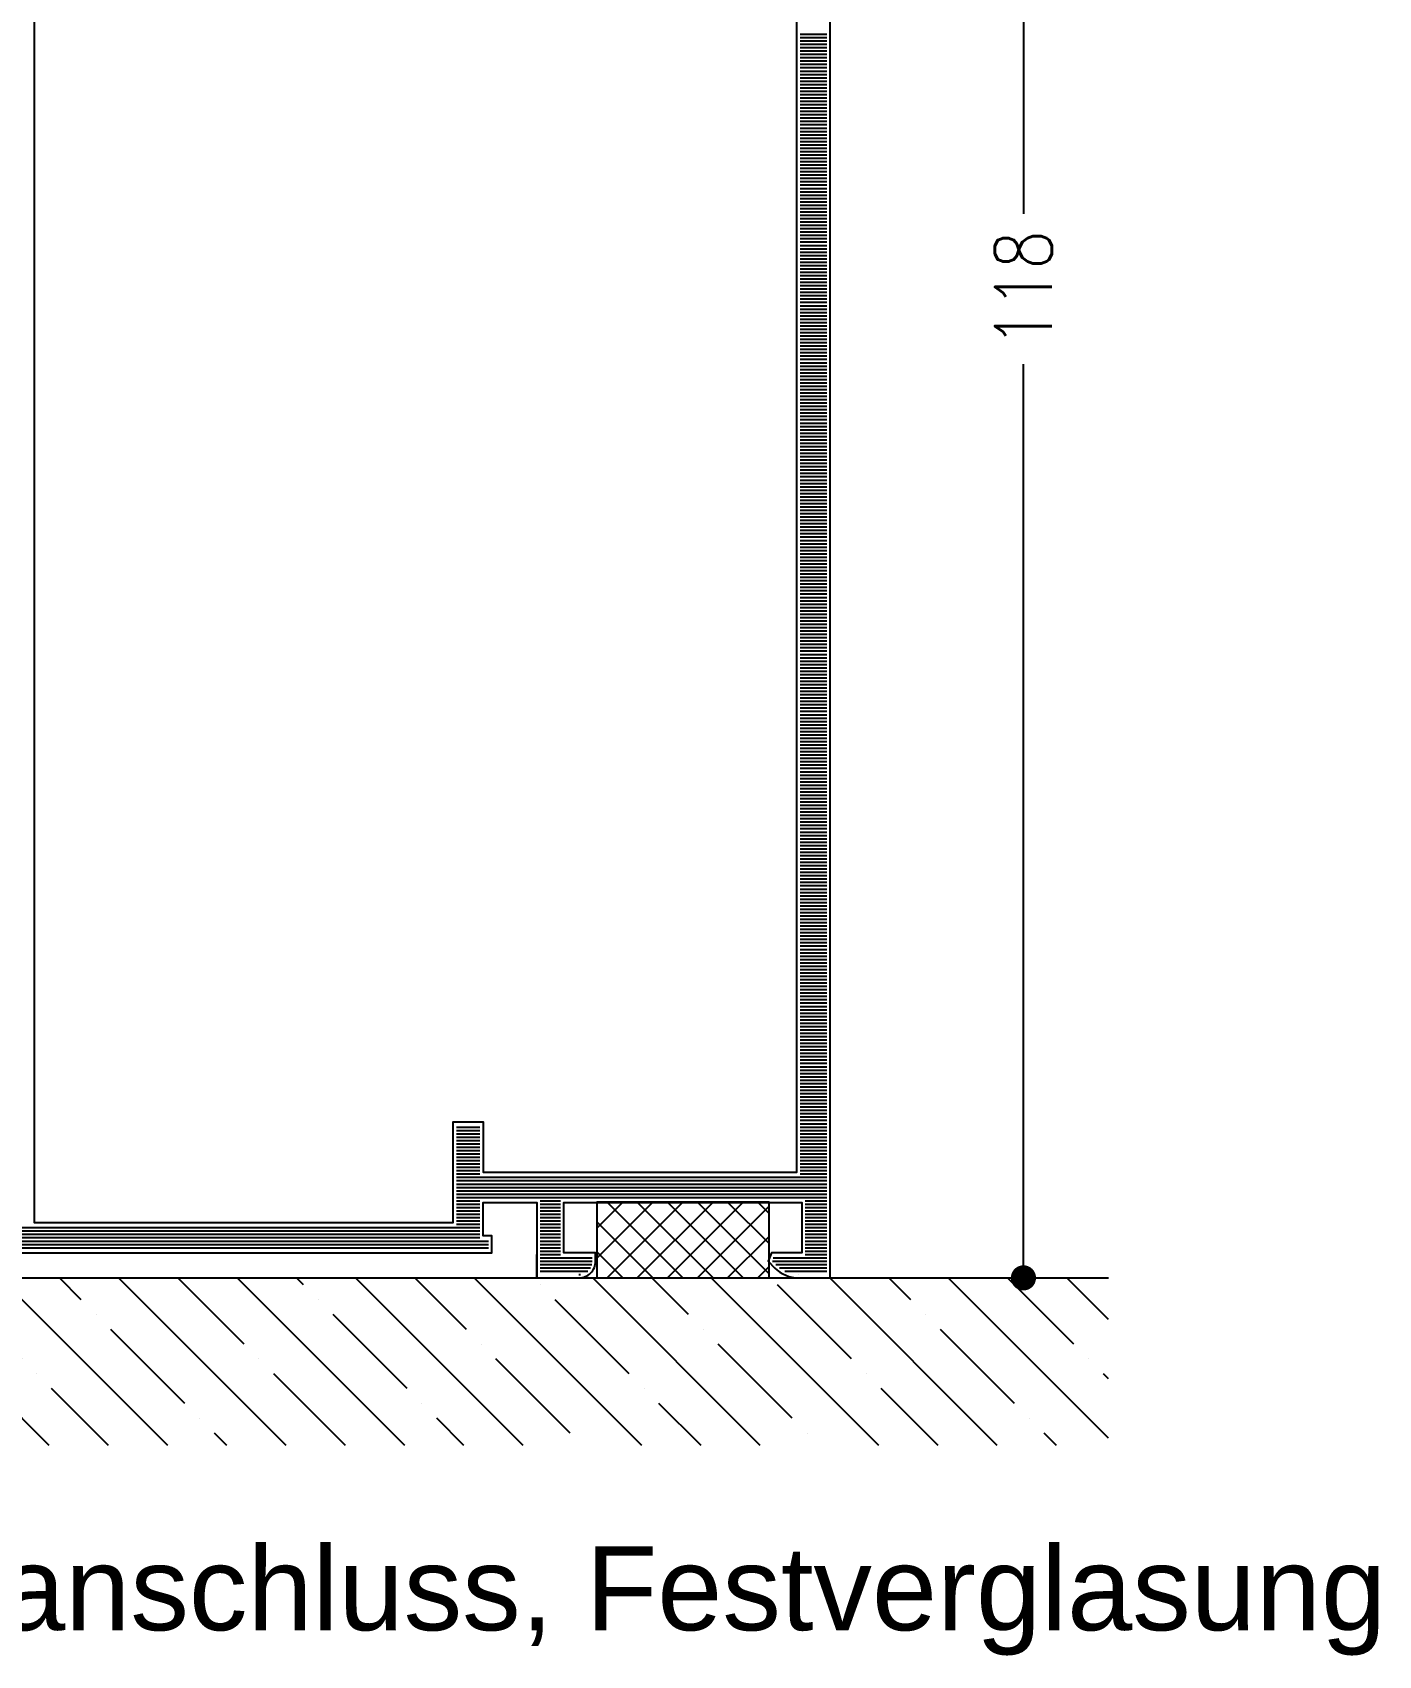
# Model space of a CAD drawing. Extents: x 15 to 184, y 134 to 230.
# Drawn here: x 143.95 to 184.11, y 133.53 to 181.95 of the extents above; entities that cross this region are included whole.
import ezdxf

# ---------------------------------------------------------------- set-up
doc = ezdxf.new("R2010")
doc.units = 0
doc.header["$LTSCALE"] = 6
doc.layers.get('0').update_dxf_attribs({"color": 4, "linetype": 'CONTINUOUS'})
doc.layers.get('DEFPOINTS').update_dxf_attribs({"linetype": 'CONTINUOUS'})
for name, color, linetype in [('01TXT', 7, 'CONTINUOUS'), ('CONST18', 3, 'CONTINUOUS'), ('CONST25', 3, 'CONTINUOUS'), ('KH_NOR', 7, 'CONTINUOUS'), ('KH_SCH', 3, 'CONTINUOUS'), ('LLMASSE', 7, 'CONTINUOUS')]:
    doc.layers.add(name, color=color, linetype=linetype)
doc.styles.add('SIM80S00', font='simplex.shx', dxfattribs={"width": 0.8})
doc.styles.add('SWISS', font='swiss_0.ttf')
doc.dimstyles.new('DOK-1ZU2-PUNKT', dxfattribs={"dimscale": 0.5, "dimtxt": 3.4, "dimasz": 1.5, "dimexe": 1.5, "dimexo": 0.6, "dimgap": 1.5, "dimtad": 0, "dimlfac": 2, "dimdsep": 46, "dimtxsty": 'SIM80S00', "dimblk": 'PUNKT', "dimblk1": 'PUNKT', "dimblk2": 'PUNKT', "dimcen": 0, "dimclrd": 3, "dimclre": 3, "dimclrt": 3, "dimadec": 0, "dimazin": 0, "dimtfac": 0.7, "dimtofl": 0, "dimtmove": 2, "dimatfit": 3, "dimldrblk": 'PUNKT', "dimfxl": 1, "dimtolj": 1, "dimarcsym": 0})

# ---------------------------------------------------------------- blocks, each defined once
blk = doc.blocks.new('*X31')
at = {"color": 0}
for p, q in [((-74.2, 68.2), (-74.2, 69.8)), ((-74, 68.2), (-74, 69.8)), ((-73.8, 68.2), (-73.8, 69.8)), ((-73.6, 68.2), (-73.6, 69.8)), ((-73.4, 68.2), (-73.4, 69.8)), ((-73.2, 68.2), (-73.2, 69.8)), ((-73, 68.2), (-73, 69.8)), ((-72.8, 68.2), (-72.8, 69.8)), ((-72.6, 68.2), (-72.6, 69.8)), ((-72.4, 68.2), (-72.4, 69.8)), ((-72.2, 68.2), (-72.2, 69.8)), ((-72, 68.2), (-72, 69.8)), ((-71.8, 68.2), (-71.8, 69.8)), ((-71.6, 68.2), (-71.6, 69.8)), ((-71.4, 68.2), (-71.4, 69.8)), ((-71.2, 68.2), (-71.2, 69.8)), ((-71, 68.2), (-71, 69.8)), ((-70.8, 68.2), (-70.8, 69.8)), ((-70.6, 68.2), (-70.6, 69.8)), ((-70.4, 68.2), (-70.4, 69.8)), ((-70.2, 68.2), (-70.2, 69.8)), ((-70, 68.2), (-70, 69.8)), ((-69.8, 68.2), (-69.8, 69.8)), ((-69.6, 68.2), (-69.6, 69.8)), ((-69.4, 68.2), (-69.4, 69.8)), ((-69.2, 68.2), (-69.2, 69.8)), ((-69, 68.2), (-69, 69.8)), ((-68.8, 68.2), (-68.8, 69.8)), ((-68.6, 68.2), (-68.6, 69.8)), ((-68.4, 68.2), (-68.4, 69.8)), ((-68.2, 68.2), (-68.2, 69.8)), ((-68, 68.2), (-68, 69.8)), ((-67.8, 68.2), (-67.8, 69.8)), ((-67.6, 68.2), (-67.6, 69.8)), ((-67.4, 68.2), (-67.4, 69.8)), ((-67.2, 68.2), (-67.2, 69.8)), ((-67, 68.2), (-67, 69.8)), ((-66.8, 68.2), (-66.8, 69.8)), ((-66.6, 68.2), (-66.6, 69.8)), ((-66.4, 68.2), (-66.4, 69.8)), ((-66.2, 68.2), (-66.2, 69.8)), ((-66, 68.2), (-66, 69.8)), ((-65.8, 68.2), (-65.8, 69.8)), ((-65.6, 68.2), (-65.6, 69.8)), ((-65.4, 68.2), (-65.4, 69.8)), ((-65.2, 68.2), (-65.2, 69.8)), ((-65, 68.2), (-65, 69.8)), ((-64.8, 68.2), (-64.8, 69.8)), ((-64.6, 68.2), (-64.6, 69.8)), ((-64.4, 68.2), (-64.4, 69.8)), ((-64.2, 68.2), (-64.2, 69.8)), ((-64, 68.2), (-64, 69.8)), ((-63.8, 68.2), (-63.8, 69.8)), ((-63.6, 68.2), (-63.6, 69.8)), ((-63.4, 68.2), (-63.4, 69.8)), ((-63.2, 68.2), (-63.2, 69.8)), ((-63, 68.2), (-63, 69.8)), ((-62.8, 68.2), (-62.8, 69.8)), ((-62.6, 68.2), (-62.6, 69.8)), ((-62.4, 68.2), (-62.4, 69.8)), ((-62.2, 68.2), (-62.2, 69.8)), ((-62, 68.2), (-62, 69.8)), ((-61.8, 68.2), (-61.8, 69.8)), ((-61.6, 68.2), (-61.6, 69.8)), ((-61.4, 68.2), (-61.4, 69.8)), ((-61.2, 68.2), (-61.2, 69.8)), ((-61, 68.2), (-61, 69.8)), ((-60.8, 68.2), (-60.8, 69.8)), ((-60.6, 68.2), (-60.6, 69.8)), ((-60.4, 68.2), (-60.4, 69.8)), ((-60.2, 68.2), (-60.2, 69.8)), ((-60, 68.2), (-60, 69.8)), ((-59.8, 68.2), (-59.8, 69.8)), ((-59.6, 68.2), (-59.6, 69.8)), ((-59.4, 68.2), (-59.4, 69.8)), ((-59.2, 68.2), (-59.2, 69.8)), ((-59, 68.2), (-59, 69.8)), ((-58.8, 68.2), (-58.8, 69.8)), ((-58.6, 68.2), (-58.6, 69.8)), ((-58.4, 68.2), (-58.4, 69.8)), ((-58.2, 68.2), (-58.2, 69.8)), ((-58, 68.2), (-58, 69.8)), ((-57.8, 68.2), (-57.8, 69.8)), ((-57.6, 68.2), (-57.6, 69.8)), ((-57.4, 68.2), (-57.4, 69.8)), ((-57.2, 68.2), (-57.2, 69.8)), ((-57, 68.2), (-57, 69.8)), ((-56.8, 68.2), (-56.8, 69.8)), ((-56.6, 68.2), (-56.6, 69.8)), ((-56.4, 68.2), (-56.4, 69.8)), ((-56.2, 68.2), (-56.2, 69.8)), ((-56, 68.2), (-56, 69.8)), ((-55.8, 68.2), (-55.8, 69.8)), ((-55.6, 68.2), (-55.6, 69.8)), ((-55.4, 68.2), (-55.4, 69.8)), ((-55.2, 68.2), (-55.2, 69.8)), ((-55, 68.2), (-55, 69.8)), ((-54.8, 68.2), (-54.8, 69.8)), ((-54.6, 68.2), (-54.6, 69.8)), ((-54.4, 68.2), (-54.4, 69.8)), ((-54.2, 68.2), (-54.2, 69.8)), ((-54, 68.2), (-54, 69.8)), ((-53.8, 68.2), (-53.8, 69.8)), ((-53.6, 68.2), (-53.6, 69.8)), ((-53.4, 68.2), (-53.4, 69.8)), ((-53.2, 68.2), (-53.2, 69.8)), ((-53, 68.2), (-53, 69.8)), ((-52.8, 68.2), (-52.8, 69.8)), ((-52.6, 68.2), (-52.6, 69.8)), ((-52.4, 68.2), (-52.4, 69.8)), ((-52.2, 68.2), (-52.2, 69.8)), ((-52, 68.2), (-52, 69.8)), ((-51.8, 68.2), (-51.8, 69.8)), ((-51.6, 68.2), (-51.6, 69.8)), ((-51.4, 68.2), (-51.4, 69.8)), ((-51.2, 68.2), (-51.2, 69.8)), ((-51, 68.2), (-51, 69.8)), ((-50.8, 68.2), (-50.8, 69.8)), ((-50.6, 68.2), (-50.6, 69.8)), ((-50.4, 68.2), (-50.4, 69.8)), ((-50.2, 68.2), (-50.2, 69.8)), ((-50, 68.2), (-50, 69.8)), ((-49.8, 68.2), (-49.8, 69.8)), ((-49.6, 68.2), (-49.6, 69.8)), ((-49.4, 68.2), (-49.4, 69.8)), ((-49.2, 68.2), (-49.2, 69.8)), ((-49, 68.2), (-49, 69.8)), ((-48.8, 68.2), (-48.8, 69.8)), ((-48.6, 68.2), (-48.6, 69.8)), ((-48.4, 68.2), (-48.4, 69.8)), ((-48.2, 68.2), (-48.2, 69.8)), ((-48, 68.2), (-48, 69.8)), ((-47.8, 68.2), (-47.8, 69.8)), ((-47.6, 68.2), (-47.6, 69.8)), ((-47.4, 68.2), (-47.4, 69.8)), ((-47.2, 68.2), (-47.2, 69.8)), ((-47, 68.2), (-47, 69.8)), ((-46.8, 68.2), (-46.8, 69.8)), ((-46.6, 68.2), (-46.6, 69.8)), ((-46.4, 68.2), (-46.4, 69.8)), ((-46.2, 68.2), (-46.2, 69.8)), ((-46, 68.2), (-46, 69.8)), ((-45.8, 68.2), (-45.8, 69.8)), ((-45.6, 68.2), (-45.6, 69.8)), ((-45.4, 68.2), (-45.4, 69.8)), ((-45.2, 68.2), (-45.2, 69.8)), ((-45, 68.2), (-45, 69.8)), ((-44.8, 68.2), (-44.8, 69.8)), ((-44.6, 68.2), (-44.6, 69.8)), ((-44.4, 68.2), (-44.4, 69.8)), ((-44.2, 68.2), (-44.2, 69.8)), ((-44, 68.2), (-44, 69.8)), ((-43.8, 68.2), (-43.8, 69.8)), ((-43.6, 68.2), (-43.6, 69.8)), ((-43.4, 68.2), (-43.4, 69.8)), ((-43.2, 68.2), (-43.2, 69.8)), ((-43, 68.2), (-43, 69.8)), ((-42.8, 68.2), (-42.8, 69.8)), ((-42.6, 68.2), (-42.6, 69.8)), ((-42.4, 68.2), (-42.4, 69.8)), ((-42.2, 68.2), (-42.2, 69.8)), ((-42, 68.2), (-42, 69.8)), ((-41.8, 68.2), (-41.8, 69.8)), ((-41.6, 68.2), (-41.6, 69.8)), ((-41.4, 68.2), (-41.4, 69.8)), ((-41.2, 68.2), (-41.2, 69.8)), ((-41, 68.2), (-41, 69.8)), ((-40.8, 68.2), (-40.8, 69.8)), ((-40.6, 68.2), (-40.6, 69.8)), ((-40.4, 68.2), (-40.4, 69.8)), ((-40.2, 68.2), (-40.2, 69.8)), ((-40, 68.2), (-40, 69.8)), ((-39.8, 68.2), (-39.8, 69.8)), ((-39.6, 68.2), (-39.6, 69.8)), ((-39.4, 68.2), (-39.4, 69.8)), ((-39.2, 68.2), (-39.2, 69.8)), ((-39, 68.2), (-39, 69.8)), ((-38.8, 68.2), (-38.8, 69.8)), ((-38.6, 68.2), (-38.6, 69.8)), ((-38.4, 68.2), (-38.4, 69.8)), ((-38.2, 68.2), (-38.2, 69.8)), ((-38, 68.2), (-38, 69.8)), ((-37.8, 68.2), (-37.8, 69.8)), ((-37.6, 68.2), (-37.6, 69.8)), ((-37.4, 68.2), (-37.4, 69.8)), ((-37.2, 68.2), (-37.2, 69.8)), ((-37, 68.2), (-37, 69.8)), ((-36.8, 68.2), (-36.8, 69.8)), ((-36.6, 68.2), (-36.6, 69.8)), ((-36.4, 68.2), (-36.4, 69.8)), ((-36.2, 68.2), (-36.2, 69.8)), ((-36, 68.2), (-36, 69.8)), ((-35.8, 68.2), (-35.8, 69.8)), ((-35.6, 68.2), (-35.6, 69.8)), ((-35.4, 68.2), (-35.4, 69.8)), ((-35.2, 68.2), (-35.2, 69.8)), ((-35, 68.2), (-35, 69.8)), ((-34.8, 68.2), (-34.8, 69.8)), ((-34.6, 68.2), (-34.6, 69.8)), ((-34.4, 68.2), (-34.4, 69.8)), ((-34.2, 68.2), (-34.2, 69.8)), ((-34, 68.2), (-34, 69.8)), ((-33.8, 68.2), (-33.8, 69.8)), ((-33.6, 68.2), (-33.6, 69.8)), ((-33.4, 68.2), (-33.4, 69.8)), ((-33.2, 68.2), (-33.2, 69.8)), ((-33, 68.2), (-33, 69.8)), ((-32.8, 68.2), (-32.8, 69.8)), ((-32.6, 68.2), (-32.6, 69.8)), ((-32.4, 68.2), (-32.4, 69.8)), ((-32.2, 68.2), (-32.2, 69.8)), ((-32, 68.2), (-32, 69.8)), ((-31.8, 68.2), (-31.8, 69.8)), ((-31.6, 68.2), (-31.6, 69.8)), ((-31.4, 68.2), (-31.4, 69.8)), ((-31.2, 68.2), (-31.2, 69.8)), ((-31, 68.2), (-31, 69.8)), ((-30.8, 68.2), (-30.8, 69.8)), ((-30.6, 68.2), (-30.6, 69.8)), ((-30.4, 68.2), (-30.4, 69.8)), ((-30.2, 68.2), (-30.2, 69.8)), ((-30, 68.2), (-30, 69.8)), ((-29.8, 68.2), (-29.8, 69.8)), ((-29.6, 68.2), (-29.6, 69.8)), ((-29.4, 68.2), (-29.4, 69.8)), ((-29.2, 68.2), (-29.2, 69.8)), ((-29, 68.2), (-29, 69.8)), ((-28.8, 68.2), (-28.8, 69.8)), ((-28.6, 68.2), (-28.6, 69.8)), ((-28.4, 68.2), (-28.4, 69.8)), ((-28.2, 68.2), (-28.2, 69.8)), ((-28, 68.2), (-28, 69.8)), ((-27.8, 68.2), (-27.8, 69.8)), ((-27.6, 68.2), (-27.6, 69.8)), ((-27.4, 68.2), (-27.4, 69.8)), ((-27.2, 68.2), (-27.2, 69.8)), ((-27, 68.2), (-27, 69.8)), ((-26.8, 68.2), (-26.8, 69.8)), ((-26.6, 68.2), (-26.6, 69.8)), ((-26.4, 68.2), (-26.4, 69.8)), ((-26.2, 68.2), (-26.2, 69.8)), ((-26, 68.2), (-26, 69.8)), ((-25.8, 68.2), (-25.8, 69.8)), ((-25.6, 68.2), (-25.6, 69.8)), ((-25.4, 68.2), (-25.4, 69.8)), ((-25.2, 68.2), (-25.2, 69.8)), ((-25, 68.2), (-25, 69.8)), ((-24.8, 68.2), (-24.8, 69.8)), ((-24.6, 68.2), (-24.6, 69.8)), ((-24.4, 68.2), (-24.4, 69.8)), ((-24.2, 68.2), (-24.2, 69.8)), ((-24, 68.2), (-24, 69.8)), ((-23.8, 68.2), (-23.8, 69.8)), ((-23.6, 68.2), (-23.6, 69.8)), ((-23.4, 68.2), (-23.4, 69.8)), ((-23.2, 68.2), (-23.2, 69.8)), ((-23, 68.2), (-23, 69.8)), ((-22.8, 68.2), (-22.8, 69.8)), ((-22.6, 68.2), (-22.6, 69.8)), ((-22.4, 68.2), (-22.4, 69.8)), ((-22.2, 68.2), (-22.2, 69.8)), ((-22, 68.2), (-22, 69.8)), ((-21.8, 68.2), (-21.8, 69.8)), ((-21.6, 68.2), (-21.6, 69.8)), ((-21.4, 68.2), (-21.4, 69.8)), ((-21.2, 68.2), (-21.2, 69.8)), ((-21, 68.2), (-21, 69.8)), ((-20.8, 68.2), (-20.8, 69.8)), ((-20.6, 68.2), (-20.6, 69.8)), ((-20.4, 68.2), (-20.4, 69.8)), ((-20.2, 68.2), (-20.2, 69.8)), ((-20, 68.2), (-20, 69.8)), ((-19.8, 68.2), (-19.8, 69.8)), ((-19.6, 68.2), (-19.6, 69.8)), ((-19.4, 68.2), (-19.4, 69.8)), ((-19.2, 68.2), (-19.2, 69.8)), ((-19, 68.2), (-19, 69.8)), ((-18.8, 68.2), (-18.8, 69.8)), ((-18.6, 68.2), (-18.6, 69.8)), ((-18.4, 68.2), (-18.4, 69.8)), ((-18.2, 68.2), (-18.2, 69.8)), ((-18, 68.2), (-18, 69.8)), ((-17.8, 68.2), (-17.8, 69.8)), ((-17.6, 68.2), (-17.6, 69.8)), ((-17.4, 68.2), (-17.4, 69.8)), ((-17.2, 68.2), (-17.2, 69.8)), ((-17, 68.2), (-17, 69.8)), ((-16.8, 68.2), (-16.8, 69.8)), ((-16.6, 68.2), (-16.6, 69.8)), ((-16.4, 68.2), (-16.4, 69.8)), ((-16.2, 68.2), (-16.2, 69.8)), ((-16, 68.2), (-16, 69.8)), ((-15.8, 68.2), (-15.8, 69.8)), ((-15.6, 68.2), (-15.6, 69.8)), ((-15.4, 68.2), (-15.4, 69.8)), ((-15.2, 68.2), (-15.2, 69.8)), ((-15, 68.2), (-15, 69.8)), ((-14.8, 68.2), (-14.8, 69.8)), ((-14.6, 68.2), (-14.6, 69.8)), ((-14.4, 68.2), (-14.4, 69.8)), ((-14.2, 68.2), (-14.2, 69.8)), ((-14, 68.2), (-14, 69.8)), ((-13.8, 68.2), (-13.8, 69.8)), ((-13.6, 68.2), (-13.6, 69.8)), ((-13.4, 68.2), (-13.4, 69.8)), ((-13.2, 68.2), (-13.2, 69.8)), ((-13, 68.2), (-13, 69.8)), ((-12.8, 68.2), (-12.8, 69.8)), ((-12.6, 68.2), (-12.6, 69.8)), ((-12.4, 68.2), (-12.4, 69.8)), ((-12.2, 68.2), (-12.2, 69.8)), ((-12, 68.2), (-12, 69.8)), ((-11.8, 68.2), (-11.8, 69.8)), ((-11.6, 68.2), (-11.6, 69.8)), ((-11.4, 68.2), (-11.4, 69.8)), ((-11.2, 68.2), (-11.2, 69.8)), ((-11, 68.2), (-11, 69.8)), ((-10.8, 68.2), (-10.8, 69.8)), ((-10.6, 68.2), (-10.6, 69.8)), ((-10.4, 68.2), (-10.4, 69.8)), ((-10.2, 68.2), (-10.2, 69.8)), ((-10, 68.2), (-10, 69.8)), ((-9.8, 68.2), (-9.8, 69.8)), ((-9.6, 68.2), (-9.6, 69.8)), ((-9.4, 68.2), (-9.4, 69.8)), ((-9.2, 68.2), (-9.2, 69.8)), ((-9, 68.2), (-9, 69.8)), ((-8.8, 68.2), (-8.8, 69.8)), ((-8.6, 68.2), (-8.6, 69.8)), ((-8.4, 68.2), (-8.4, 69.8)), ((-8.2, 68.2), (-8.2, 69.8)), ((-8, 68.2), (-8, 69.8)), ((-7.8, 68.2), (-7.8, 69.8)), ((-7.6, 68.2), (-7.6, 69.8)), ((-7.4, 68.2), (-7.4, 69.8)), ((-7.2, 68.2), (-7.2, 69.8)), ((-7, 68.2), (-7, 69.8)), ((-6.8, 68.2), (-6.8, 69.8)), ((-6.6, 68.2), (-6.6, 69.8)), ((-6.4, 68.2), (-6.4, 69.8)), ((-6.2, 68.2), (-6.2, 69.8)), ((-6, 47.7), (-6, 69.8)), ((-5.8, 47.7), (-5.8, 69.8)), ((-5.6, 47.7), (-5.6, 69.8)), ((-5.4, 47.7), (-5.4, 69.8)), ((-5.2, 47.7), (-5.2, 69.8)), ((-5, 47.7), (-5, 69.8)), ((-4.8, 47.7), (-4.8, 69.8)), ((-4.6, 68.5), (-4.6, 69.8)), ((-4.4, 68.5), (-4.4, 69.8)), ((-4.2, 68.5), (-4.2, 69.8)), ((-4, 68.5), (-4, 69.8)), ((-3.8, 68.5), (-3.8, 69.8)), ((-3.6, 68.5), (-3.6, 69.8)), ((-3.4, 68.5), (-3.4, 69.8)), ((-3.2, 68.5), (-3.2, 69.8)), ((-3, 68.5), (-3, 69.8)), ((-2.8, 68.5), (-2.8, 69.8)), ((-2.6, 68.5), (-2.6, 69.8)), ((-2.4, 68.5), (-2.4, 69.8)), ((-2.2, 68.5), (-2.2, 69.8)), ((-2, 68.5), (-2, 69.8)), ((-1.8, 68.5), (-1.8, 69.8)), ((-1.6, 68.5), (-1.6, 69.8)), ((-1.4, 68.5), (-1.4, 69.8)), ((-1.2, 66.592), (-1.2, 69.8)), ((-1, 66.559), (-1, 69.8)), ((-0.8, 66.759), (-0.8, 69.8)), ((-0.6, 66.973), (-0.6, 69.8)), ((-0.4, 67.28), (-0.4, 69.8)), ((-0.2, 68.097), (-0.2, 68.097)), ((-1.2, 52.7), (-1.2, 55.8)), ((-1, 52.7), (-1, 55.8)), ((-0.8, 52.7), (-0.8, 55.775)), ((-0.6, 52.7), (-0.6, 55.693)), ((-0.4, 52.7), (-0.4, 55.529)), ((-0.2, 55.004), (-0.2, 55.1)), ((-4.6, 52.7), (-4.6, 53.9)), ((-4.4, 52.7), (-4.4, 53.9)), ((-4.2, 52.7), (-4.2, 53.9)), ((-4, 52.7), (-4, 53.9)), ((-3.8, 52.7), (-3.8, 53.9)), ((-3.6, 52.7), (-3.6, 53.9)), ((-3.4, 52.7), (-3.4, 53.9)), ((-3.2, 52.7), (-3.2, 53.9)), ((-3, 52.7), (-3, 53.9)), ((-2.8, 52.7), (-2.8, 53.9)), ((-2.6, 52.7), (-2.6, 53.9)), ((-2.4, 52.7), (-2.4, 53.9)), ((-2.2, 52.7), (-2.2, 53.9)), ((-2, 52.7), (-2, 53.9)), ((-1.8, 52.7), (-1.8, 53.9)), ((-1.6, 52.7), (-1.6, 53.9)), ((-1.4, 52.7), (-1.4, 53.9)), ((-2.2, 20.4), (-2.2, 49.6)), ((-2, 20.4), (-2, 49.6)), ((-1.8, 20.4), (-1.8, 49.6)), ((-9, 47.7), (-9, 49.1)), ((-8.8, 47.7), (-8.8, 49.1)), ((-8.6, 47.7), (-8.6, 49.1)), ((-8.4, 47.7), (-8.4, 49.1)), ((-8.2, 47.7), (-8.2, 49.1)), ((-8, 47.7), (-8, 49.1)), ((-7.8, 47.7), (-7.8, 49.1)), ((-7.6, 47.7), (-7.6, 49.1)), ((-7.4, 47.7), (-7.4, 49.1)), ((-7.2, 47.7), (-7.2, 49.1)), ((-7, 47.7), (-7, 49.1)), ((-6.8, 47.7), (-6.8, 49.1)), ((-6.6, 47.7), (-6.6, 49.1)), ((-6.4, 47.7), (-6.4, 49.1)), ((-6.2, 47.7), (-6.2, 49.1)), ((-4.6, 47.7), (-4.6, 49.1)), ((-4.4, 47.7), (-4.4, 49.1)), ((-4.2, 47.7), (-4.2, 49.1)), ((-4, 47.7), (-4, 49.1)), ((-3.8, 47.7), (-3.8, 49.1)), ((-3.6, 47.7), (-3.6, 49.1)), ((-3.4, 47.7), (-3.4, 49.1)), ((-3.2, 47.7), (-3.2, 49.1)), ((-3, 20.9), (-3, 49.1)), ((-2.8, 20.9), (-2.8, 49.1)), ((-2.6, 20.9), (-2.6, 49.1)), ((-2.4, 20.9), (-2.4, 49.1))]:
    blk.add_line(p, q, dxfattribs=at)
blk = doc.blocks.new('B-LL132352')
at = {"layer": 'KH_NOR'}
blk.add_lwpolyline([(20.2, 1.5), (49.8, 1.5), (49.8, 2.5), (49.3, 2.5), (49.3, 4.5), (52.5, 4.5), (52.5, 0), (55, 0, 0.414214), (56, 1), (56, 1.5), (54.1, 1.5), (54.1, 4.5), (68.3, 4.5), (68.3, 1.5), (66.5, 1.5), (66.288, 0.988), (66.69, 0.586, 0.198912), (68.104, 0), (70, 0), (70, 118)], format="xyb", dxfattribs=at)
blk.add_lwpolyline([(22.5, 114.7), (22.5, 3.3), (47.5, 3.3), (47.5, 9.3), (49.3, 9.3), (49.3, 6.3), (68, 6.3), (68, 111.7), (49.3, 111.7), (49.3, 108.7), (47.5, 108.7), (47.5, 114.7), (22.5, 114.7)], close=True, dxfattribs=at)
at = {"layer": 'KH_SCH', "rotation": 270}
blk.add_blockref('*X31', (0, 0), dxfattribs=at)
blk = doc.blocks.new('*X27')
for p, q in [((227.3, 213.158), (232.742, 218.6)), ((228.926, 218.319), (228.926, 218.319)), ((233.345, 215.668), (236.278, 218.6)), ((227.3, 216.693), (228.042, 217.435)), ((227.3, 206.087), (237.3, 216.087)), ((232.461, 214.784), (232.461, 214.784)), ((227.3, 209.622), (231.577, 213.9)), ((236.881, 212.132), (237.3, 212.551)), ((235.997, 211.248), (235.997, 211.248)), ((230.694, 205.945), (235.113, 210.364)), ((227.3, 199.016), (237.3, 209.016)), ((234.229, 202.409), (237.3, 205.48)), ((229.81, 205.061), (229.81, 205.061)), ((227.3, 202.551), (228.926, 204.177)), ((227.3, 191.945), (237.3, 201.945)), ((233.345, 201.525), (233.345, 201.525)), ((228.042, 196.222), (232.461, 200.642)), ((236.881, 197.99), (236.881, 197.99)), ((231.577, 192.687), (235.997, 197.106)), ((227.3, 184.874), (237.3, 194.874)), ((230.694, 191.803), (230.694, 191.803)), ((227.3, 188.409), (229.81, 190.919)), ((235.113, 189.151), (237.3, 191.338)), ((234.229, 188.267), (234.229, 188.267)), ((227.3, 177.803), (237.3, 187.803)), ((228.926, 182.964), (233.345, 187.383)), ((232.461, 179.428), (236.881, 183.848)), ((228.042, 182.08), (228.042, 182.08)), ((227.3, 170.731), (237.3, 180.731)), ((231.577, 178.544), (231.577, 178.544)), ((227.3, 174.267), (230.694, 177.661)), ((235.997, 175.893), (237.3, 177.196)), ((235.113, 175.009), (235.113, 175.009)), ((227.3, 163.66), (237.3, 173.66)), ((229.81, 169.706), (234.229, 174.125)), ((233.345, 166.17), (237.3, 170.125)), ((228.926, 168.822), (228.926, 168.822)), ((227.3, 167.196), (228.042, 167.938)), ((227.3, 156.589), (237.3, 166.589)), ((232.461, 165.286), (232.461, 165.286)), ((227.3, 160.125), (231.577, 164.402)), ((236.881, 162.635), (237.3, 163.054)), ((235.997, 161.751), (235.997, 161.751)), ((230.694, 156.447), (235.113, 160.867)), ((227.3, 149.518), (237.3, 159.518)), ((234.229, 152.912), (237.3, 155.983)), ((229.81, 155.563), (229.81, 155.563)), ((227.3, 153.054), (228.926, 154.68)), ((227.3, 142.447), (237.3, 152.447)), ((233.345, 152.028), (233.345, 152.028)), ((228.042, 146.725), (232.461, 151.144)), ((236.881, 148.492), (236.881, 148.492)), ((231.577, 143.189), (235.997, 147.609)), ((227.3, 135.376), (237.3, 145.376)), ((227.3, 138.912), (229.81, 141.421)), ((230.694, 142.305), (230.694, 142.305)), ((235.113, 139.654), (237.3, 141.841)), ((234.229, 138.77), (234.229, 138.77)), ((227.3, 128.305), (237.3, 138.305)), ((228.926, 133.466), (233.345, 137.886)), ((232.461, 129.931), (236.881, 134.35)), ((228.042, 132.583), (228.042, 132.583)), ((227.3, 121.234), (237.3, 131.234)), ((231.577, 129.047), (231.577, 129.047)), ((227.3, 124.77), (230.694, 128.163)), ((235.997, 126.395), (237.3, 127.698)), ((235.113, 125.511), (235.113, 125.511)), ((227.737, 114.6), (237.3, 124.163)), ((229.81, 120.208), (234.229, 124.628)), ((233.345, 116.673), (237.3, 120.627)), ((228.926, 119.324), (228.926, 119.324)), ((227.3, 117.698), (228.042, 118.44)), ((234.808, 114.6), (237.3, 117.092)), ((232.461, 115.789), (232.461, 115.789)), ((231.273, 114.6), (231.577, 114.905))]:
    blk.add_line(p, q)
blk = doc.blocks.new('PUNKT')
at = {"color": 0, "linetype": 'CONTINUOUS'}
blk.add_line((-0.5, 0), (-1, 0), dxfattribs=at)
at = {"color": 0, "linetype": 'CONTINUOUS', "const_width": 0.5}
blk.add_lwpolyline([(-0.25, 0, 1), (0.25, 0, 1)], format="xyb", close=True, dxfattribs=at)
blk = doc.blocks.new('*D41')
at = {"color": 3, "linetype": 'ByBlock', "transparency": 16777216}
for p, q in [((168.052, 203.8), (174.265, 203.8)), ((173.515, 203.05), (173.515, 176.54)), ((173.515, 145.55), (173.515, 172.06)), ((168.052, 144.8), (174.265, 144.8))]:
    blk.add_line(p, q, dxfattribs=at)
at = {"layer": 'DEFPOINTS', "color": 0, "linetype": 'ByBlock', "transparency": 16777216}
for p in [(167.752, 203.8), (173.515, 203.8), (167.752, 144.8)]:
    blk.add_point(p, dxfattribs=at)
at = {"color": 3, "linetype": 'ByBlock', "transparency": 16777216, "xscale": 0.75, "yscale": 0.75, "zscale": 0.75}
for p, rotation in [((173.515, 203.8), 90), ((173.515, 144.8), 270)]:
    blk.add_blockref('PUNKT', p, dxfattribs=dict(at, rotation=rotation))
at = {"color": 3, "linetype": 'ByBlock', "transparency": 16777216, "insert": (173.515, 174.3), "char_height": 1.7, "attachment_point": 5, "rotation": 90, "style": 'SIM80S00'}
blk.add_mtext('\\A1;118', dxfattribs=at)

msp = doc.modelspace()

# ---------------------------------------------------------------- hatches: boundary and pattern name
at = {"layer": 'CONST18'}
h = msp.add_hatch(dxfattribs=at)
h.set_pattern_fill('ANSI37,_I', color=256, scale=0.2, style=2)
h.set_pattern_definition([(45, (26.1764, 3e-11), (-0.4490128, 0.4490128), []), (135, (26.1764, 3e-11), (-0.4490128, -0.4490128), [])])
h.paths.add_polyline_path([(160.7845, 147.05), (160.7845, 144.8), (165.9278, 144.8), (165.9278, 147.05)])

# ---------------------------------------------------------------- linework, layer by layer
msp.add_line((159.0021, 144.8), (159.0021, 145.5), dxfattribs=at)
msp.add_lwpolyline([(160.7845, 144.8), (165.9278, 144.8), (165.9278, 147.0539), (160.7845, 147.0539)], close=True, dxfattribs=at)
at = {"layer": 'CONST25'}
msp.add_lwpolyline([(124.0521, 144.8), (176.0521, 144.8)], dxfattribs=at)

# ---------------------------------------------------------------- block references
at = {"xscale": 0.5, "yscale": 0.5, "zscale": 0.5}
msp.add_blockref('B-LL132352', (132.7521, 144.8), dxfattribs=at)
at = {"layer": 'CONST18', "xscale": 0.5, "yscale": 0.5, "zscale": 0.5, "rotation": 90}
msp.add_blockref('*X27', (233.3521, 26.15), dxfattribs=at)

# ---------------------------------------------------------------- texts
at = {"layer": '01TXT', "color": 40, "style": 'SWISS'}
msp.add_text('Bodenanschluss, Festverglasung', height=2.5, dxfattribs=at).set_placement((132.8913, 134.2888))

# ---------------------------------------------------------------- dimensions: what is measured, and where the dimension line sits
at = {"layer": 'LLMASSE'}
dim = msp.add_linear_dim(base=(173.5148, 203.8), p1=(167.7521, 144.8), p2=(167.7521, 203.8), angle=90, dimstyle='DOK-1ZU2-PUNKT', override={"dimtmove": 0, "dimatfit": 1}, dxfattribs=at)
dim.commit()
dim.dimension.update_dxf_attribs({"geometry": '*D41', "text_midpoint": (173.5148, 174.3), "dimtype": 160})

doc.saveas('drawing.dxf')
